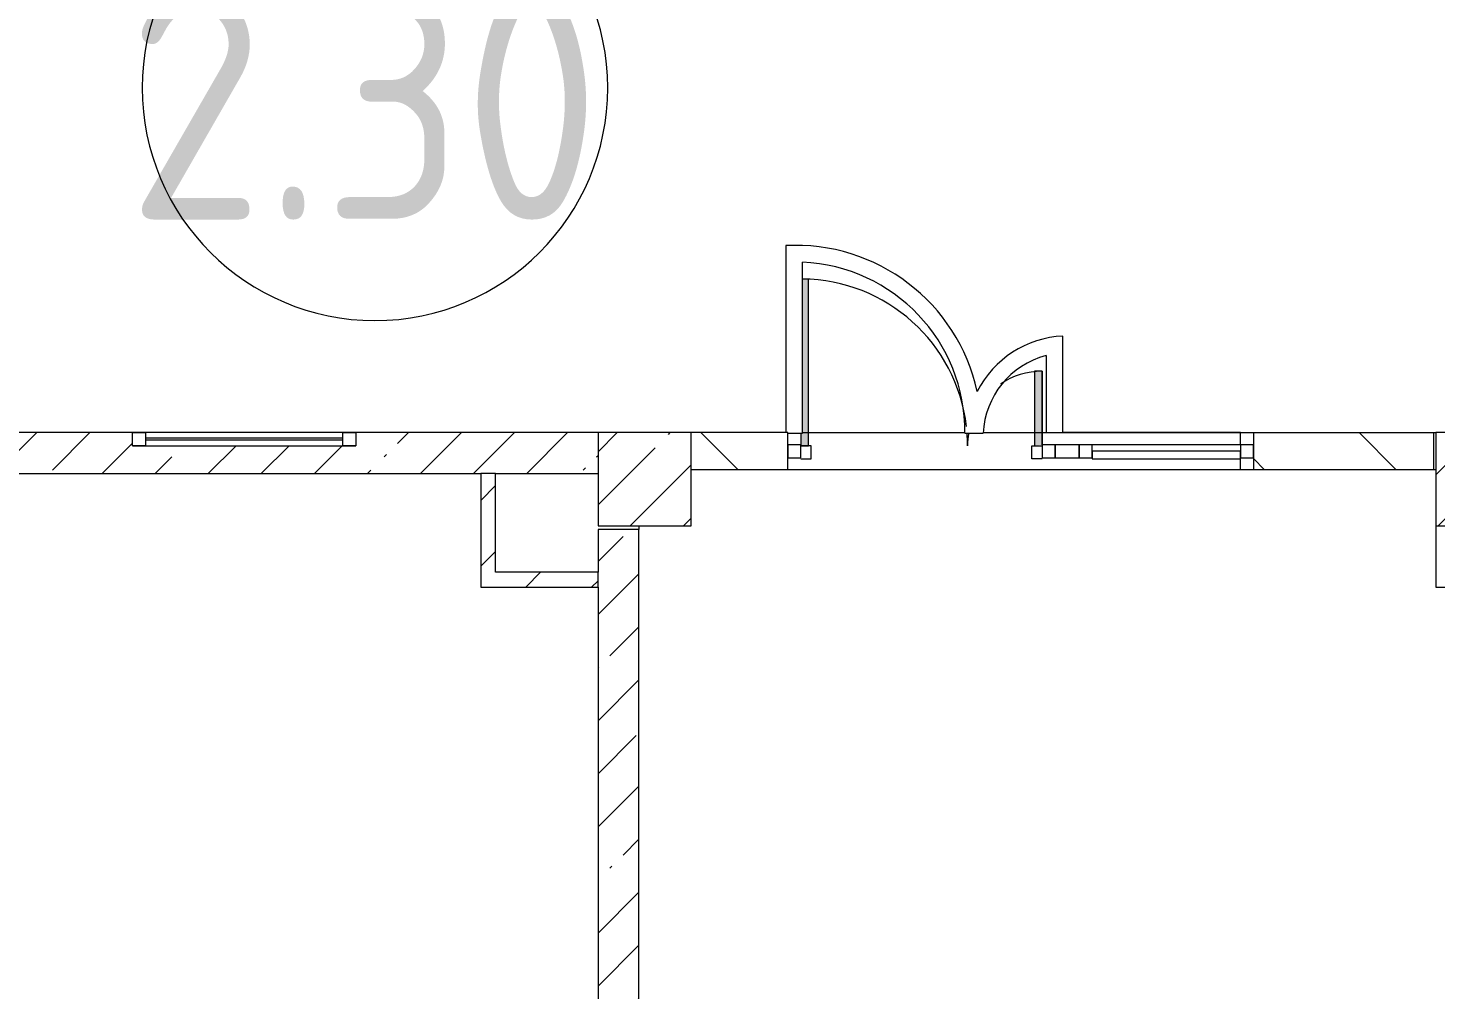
# Model space of a CAD drawing. Header units: millimetres. Extents: x 11693 to 241752, y -8553 to 29926.
# Drawn here: x 134089 to 141650, y 4907 to 10073 of the extents above; entities that cross this region are included whole.
import ezdxf

# ---------------------------------------------------------------- set-up
doc = ezdxf.new("R2010")
doc.units = ezdxf.units.MM
for name, color, linetype, lineweight in [('A-AREA-IDEN', 7, 'Continuous', 9), ('A-GLAZ-2', 7, 'Continuous', 5), ('A-GLAZ-CURT-2', 7, 'Continuous', 5), ('A-GLAZ-CWMG-2', 7, 'Continuous', 5), ('A-WALL-2', 7, 'Continuous', 9), ('I-WALL-3', 7, 'Continuous', 5), ('S-COLS', 7, 'Continuous', 5)]:
    doc.layers.add(name, color=color, linetype=linetype, lineweight=lineweight)
for name, color, linetype, lineweight, true_color in [('A-DETL-GENF-4', 7, 'Continuous', 5, 0xaaaaaa), ('A-DOOR-2', 7, 'Continuous', 5, 0xaaaaaa), ('A-DOOR-3', 7, 'Continuous', 5, 0xe2e2e2), ('A-FLOR-1', 7, 'Continuous', 5, 0xaaaaaa)]:
    doc.layers.add(name, color=color, linetype=linetype, lineweight=lineweight, true_color=true_color)
doc.styles.add('GOST Common_3', font='GOST_Common.ttf', dxfattribs={"width": 0.9, "height": 1250})
pattern_1 = [(45, (89739.8, 0), (-285.123, 285.123), []), (45, (90024.94, 0), (-285.123, 285.123), [504.031, -100.806, 16.764, -84.042])]
pattern_2 = [(45, (89739.81, 0), (-176.7767, 176.7767), [])]

# ---------------------------------------------------------------- blocks, each defined once
blk = doc.blocks.new('BSC_Колонна _Прямоугольная - 500х500-V34-Общий план 2 этажа с размещением фрагментов 2_1-2_7')
at = {"layer": 'S-COLS'}
h = blk.add_hatch(dxfattribs=at)
h.set_pattern_fill('FP_33', color=256, style=0, pattern_type=2)
h.set_pattern_definition([(45, (-47660, -7650), (-285.123, 285.123), []), (45, (-47374.88, -7650), (-285.123, 285.123), [504.031, -100.806, 16.764, -84.042])])
h.paths.add_polyline_path([(250, -250), (250, 250), (-250, 250), (-250, -250)])
for p, q in [((250, 250), (-250, 250)), ((-250, 250), (-250, -250)), ((250, -250), (250, 250)), ((-250, -250), (250, -250))]:
    blk.add_line(p, q, dxfattribs=at)
blk = doc.blocks.new('BSC_Колонна _Прямоугольная - 500х500-V35-Общий план 2 этажа с размещением фрагментов 2_1-2_7')
at = {"layer": 'S-COLS'}
h = blk.add_hatch(dxfattribs=at)
h.set_pattern_fill('FP_34', color=256, style=0, pattern_type=2)
h.set_pattern_definition([(45, (-52160, -7650), (-285.123, 285.123), []), (45, (-51874.88, -7650), (-285.123, 285.123), [504.031, -100.806, 16.764, -84.042])])
h.paths.add_polyline_path([(-250, -250), (250, -250), (250, 250), (-250, 250)])
for p, q in [((250, 250), (-250, 250)), ((-250, 250), (-250, -250)), ((250, -250), (250, 250)), ((-250, -250), (250, -250))]:
    blk.add_line(p, q, dxfattribs=at)
blk = doc.blocks.new('120_Окно_СКБ_1Ст - 120_Окно_СКБ_1Ст 400х1200 EI30-24228621-Общий план 2 этажа с размещением фрагментов 2_1-2_7')
at = {"layer": 'A-GLAZ-2'}
for p, q in [((-600, 40), (-600, 110)), ((-600, 110), (-530, 110)), ((600, 110), (-600, 110)), ((-530, 110), (-530, 40)), ((530, 80), (-530, 80)), ((530, 40), (530, 110)), ((530, 110), (600, 110)), ((600, 110), (600, 40)), ((-530, 40), (-600, 40)), ((-600, 40), (600, 40)), ((530, 70), (-530, 70)), ((600, 40), (530, 40))]:
    blk.add_line(p, q, dxfattribs=at)
blk = doc.blocks.new('Прямоугольный импост - 50 x 70 мм-31700031-Общий план 2 этажа с размещением фрагментов 2_1-2_7')
at = {"layer": 'A-GLAZ-CWMG-2'}
for p, q in [((-70, 35), (0, 35)), ((-70, -35), (-70, 35)), ((0, 35), (0, -35)), ((0, -35), (-70, -35))]:
    blk.add_line(p, q, dxfattribs=at)
blk = doc.blocks.new('Дверь_Витражная_остекление_ - ДВН_ДАО_Главный вход_1200 в свету-V283-Общий план 2 этажа с размещением фрагментов 2_1-2_7')
at = {"layer": 'A-DOOR-3'}
for points in [[(-647.5, 30), (-607.5, 30), (-607.5, 925), (-639.4, 925), (-639.4, 97), (-647.5, 97), (-647.5, 35)], [(607.5, 30), (647.5, 35), (647.5, 430), (607.5, 430), (607.5, 35)]]:
    blk.add_hatch(color=256, dxfattribs=at).paths.add_polyline_path(points)
at = {"layer": 'A-DETL-GENF-4'}
for p, q in [((-607.5, 925), (-639.4, 925)), ((-607.5, 30), (-607.5, 925)), ((647.5, 430), (607.5, 430)), ((607.5, 430), (607.5, 30)), ((647.5, 35), (647.5, 430)), ((-647.5, 97), (-647.5, 35)), ((-647.5, 30), (-607.5, 30)), ((-592.5, 30), (-647.5, 30)), ((-592.5, -40), (-592.5, 30)), ((592.5, -40), (592.5, 30)), ((592.5, 30), (647.5, 30)), ((607.5, 30), (647.5, 30)), ((-647.5, -40), (-592.5, -40)), ((647.5, -40), (592.5, -40))]:
    blk.add_line(p, q, dxfattribs=at)
at = {"layer": 'A-DOOR-2'}
for p, q in [((647.5, 430), (647.5, 35)), ((-647.5, 97), (-647.5, 35))]:
    blk.add_line(p, q, dxfattribs=at)
for centre, radius, start, end in [((-647.5, 30), 895, 6.64416, 89.47443), ((647.5, 30), 400, 90, 124.04878), ((-647.5, 30), 895, 360, 4.36056), ((647.5, 30), 400, 170.15178, 180)]:
    blk.add_arc(centre, radius, start, end, dxfattribs=at)
blk = doc.blocks.new('Системная панель - Стемалит - 40мм-32257327-Общий план 2 этажа с размещением фрагментов 2_1-2_7')
at = {"layer": 'A-GLAZ-CURT-2'}
for p, q in [((65, 35), (-65, 35)), ((-65, 35), (-65, -35)), ((65, -35), (65, 35)), ((-65, -35), (65, -35))]:
    blk.add_line(p, q, dxfattribs=at)
blk = doc.blocks.new('Прямоугольный импост - 50 x 70 мм-31687886-Общий план 2 этажа с размещением фрагментов 2_1-2_7')
at = {"layer": 'A-GLAZ-CWMG-2'}
for p, q in [((-35, 35), (35, 35)), ((-35, -35), (-35, 35)), ((35, 35), (35, -35)), ((35, -35), (-35, -35))]:
    blk.add_line(p, q, dxfattribs=at)
blk = doc.blocks.new('Прямоугольный импост - 50 x 70 мм-31701779-Общий план 2 этажа с размещением фрагментов 2_1-2_7')
at = {"layer": 'A-GLAZ-CWMG-2'}
for p, q in [((0, 35), (-70, 35)), ((-70, 35), (-70, -35)), ((0, -35), (0, 35)), ((-70, -35), (0, -35))]:
    blk.add_line(p, q, dxfattribs=at)
blk = doc.blocks.new('Системная панель - Стекло - 40мм-V284-Общий план 2 этажа с размещением фрагментов 2_1-2_7')
at = {"layer": 'A-GLAZ-CURT-2'}
for p, q in [((397.5, 0), (-397.5, 0)), ((-397.5, 0), (-397.5, -40)), ((397.5, -40), (397.5, 0)), ((-397.5, -40), (397.5, -40))]:
    blk.add_line(p, q, dxfattribs=at)
blk = doc.blocks.new('Прямоугольный импост - 50 x 70 мм-31702100-Общий план 2 этажа с размещением фрагментов 2_1-2_7')
at = {"layer": 'A-GLAZ-CWMG-2'}
for p, q in [((-35, 35), (35, 35)), ((-35, -35), (-35, 35)), ((35, 35), (35, -35)), ((35, -35), (-35, -35))]:
    blk.add_line(p, q, dxfattribs=at)
blk = doc.blocks.new('Прямоугольный импост - 50 x 70 мм-31720914-Общий план 2 этажа с размещением фрагментов 2_1-2_7')
at = {"layer": 'A-GLAZ-CWMG-2'}
blk.add_line((6460, 7920), (5665, 7920), dxfattribs=at)
blk = doc.blocks.new('Марка_Помещения - Номер-25198446-Общий план 2 этажа с размещением фрагментов 2_1-2_7')
at = {"layer": 'A-AREA-IDEN'}
for start, end in [(360, 180), (180, 360)]:
    blk.add_arc((0, 0), 2.5, start, end, dxfattribs=at)

msp = doc.modelspace()

# ---------------------------------------------------------------- hatches: boundary and pattern name
at = {"layer": 'I-WALL-3'}
h = msp.add_hatch(dxfattribs=at)
h.set_pattern_fill('FP_57', color=256, style=0, pattern_type=2)
h.set_pattern_definition(pattern_1)
h.paths.add_polyline_path([(136599.8, 7680), (137149.8, 7680), (137149.8, 7900), (135849.8, 7900), (135849.8, 7830), (134649.8, 7830), (134649.8, 7900), (133149.8, 7900), (133149.8, 7680), (136519.8, 7680)])
h = msp.add_hatch(dxfattribs=at)
h.set_pattern_fill('FP_60', color=256, style=0, pattern_type=2)
h.set_pattern_definition([(135, (89739.8, 0), (-353.5534, -353.5534), [])])
h.paths.add_polyline_path([(141639.8, 7700), (141639.8, 7900), (140669.8, 7900), (140669.8, 7700)])
h.paths.add_polyline_path([(137868.8, 7700), (138169.8, 7700), (138169.8, 7900), (137649.8, 7900), (137649.8, 7700)])
h = msp.add_hatch(dxfattribs=at)
h.set_pattern_fill('FP_61', color=256, style=0, pattern_type=2)
h.set_pattern_definition(pattern_2)
h.paths.add_polyline_path([(136599.8, 7070), (136599.8, 7680), (136519.8, 7680), (136519.8, 7070)])
h = msp.add_hatch(dxfattribs=at)
h.set_pattern_fill('FP_57', color=256, style=0, pattern_type=2)
h.set_pattern_definition(pattern_1)
h.paths.add_polyline_path([(137149.8, 400), (137369.8, 400), (137369.8, 7380), (137149.8, 7380), (137149.8, 562.4)])
h = msp.add_hatch(dxfattribs=at)
h.set_pattern_fill('FP_61', color=256, style=0, pattern_type=2)
h.set_pattern_definition(pattern_2)
h.paths.add_polyline_path([(137149.8, 7070), (137149.8, 7150), (136599.8, 7150), (136599.8, 7070)])

# ---------------------------------------------------------------- linework, layer by layer
at = {"layer": 'A-FLOR-1'}
for p, q in [((138157.9, 8904.6), (138157.9, 7900)), ((138247.9, 7897), (138247.9, 8815.2)), ((139646.8, 7900), (139646.8, 8418.4)), ((139556.8, 8314.2), (139556.8, 7900)), ((138169.8, 7897), (138247.9, 7897)), ((138247.9, 7900), (139120.2, 7900)), ((139120.4, 7897), (139218.3, 7897)), ((139218.7, 7900), (140669.8, 7900)), ((140599.8, 7900), (139646.8, 7900)), ((140599.8, 7835), (140599.8, 7900)), ((141639.8, 7900), (141649.8, 7900)), ((140599.8, 7700), (140599.8, 7760)), ((141649.8, 7700), (141639.8, 7700)), ((137369.8, 7400), (137369.8, 7380))]:
    msp.add_line(p, q, dxfattribs=at)
for centre, radius, start, end in [((138210.4, 7906), 1000, 12.44956, 93.01125), ((138210.4, 7906), 910, 359.43333, 87.64026), ((139671.8, 7875), 544, 92.63401, 153.04618), ((139671.8, 7875), 454, 104.67311, 177.22246)]:
    msp.add_arc(centre, radius, start, end, dxfattribs=at)
at = {"layer": 'A-WALL-2'}
for p, q in [((136599.8, 7680), (136519.8, 7680)), ((137149.8, 7070), (137149.8, 7150))]:
    msp.add_line(p, q, dxfattribs=at)
at = {"layer": 'I-WALL-3'}
for p, q in [((134649.8, 7900), (133149.8, 7900)), ((137149.8, 7900), (135849.8, 7900)), ((138169.8, 7900), (137649.8, 7900)), ((138169.8, 7700), (138169.8, 7900)), ((138247.9, 7900), (139120.2, 7900)), ((139218.7, 7900), (139556.8, 7900)), ((140599.8, 7900), (141639.8, 7900)), ((140669.8, 7900), (140669.8, 7700)), ((141639.8, 7700), (141639.8, 7900)), ((133929.8, 7680), (136519.8, 7680)), ((136519.8, 7680), (136519.8, 7070)), ((136599.8, 7150), (136599.8, 7680)), ((136599.8, 7680), (137149.8, 7680)), ((141639.8, 7700), (137649.8, 7700)), ((137369.8, 7380), (137149.8, 7380)), ((137149.8, 7380), (137149.8, 7150)), ((137369.8, 805), (137369.8, 7380)), ((141649.8, 7400), (141649.8, 7070)), ((137149.8, 7150), (136599.8, 7150)), ((136519.8, 7070), (137149.8, 7070)), ((137149.8, 7070), (137149.8, 400)), ((141649.8, 7070), (143429.8, 7070))]:
    msp.add_line(p, q, dxfattribs=at)

# ---------------------------------------------------------------- block references
at = {"layer": 'A-AREA-IDEN', "xscale": 499.9999999999995, "yscale": 499.9999999999995, "zscale": 499.9999999999995}
msp.add_blockref('Марка_Помещения - Номер-25198446-Общий план 2 этажа с размещением фрагментов 2_1-2_7', (135951.9, 9751.7), dxfattribs=at)
at = {"layer": 'A-DOOR-2'}
msp.add_blockref('Дверь_Витражная_остекление_ - ДВН_ДАО_Главный вход_1200 в свету-V283-Общий план 2 этажа с размещением фрагментов 2_1-2_7', (138887.3, 7800), dxfattribs=at)
at = {"layer": 'A-GLAZ-2'}
msp.add_blockref('120_Окно_СКБ_1Ст - 120_Окно_СКБ_1Ст 400х1200 EI30-24228621-Общий план 2 этажа с размещением фрагментов 2_1-2_7', (135249.8, 7790), dxfattribs=at)
at = {"layer": 'A-GLAZ-CURT-2'}
for name, p in [('Системная панель - Стемалит - 40мм-32257327-Общий план 2 этажа с размещением фрагментов 2_1-2_7', (139669.8, 7800)), ('Системная панель - Стекло - 40мм-V284-Общий план 2 этажа с размещением фрагментов 2_1-2_7', (140202.3, 7800))]:
    msp.add_blockref(name, p, dxfattribs=at)
at = {"layer": 'A-GLAZ-CWMG-2', "rotation": 180}
msp.add_blockref('Прямоугольный импост - 50 x 70 мм-31701779-Общий план 2 этажа с размещением фрагментов 2_1-2_7', (138169.8, 7800), dxfattribs=at)
at = {"layer": 'A-GLAZ-CWMG-2', "extrusion": (0, 0, -1), "rotation": 180}
for name, p in [('Прямоугольный импост - 50 x 70 мм-31687886-Общий план 2 этажа с размещением фрагментов 2_1-2_7', (-139569.8, 7800)), ('Прямоугольный импост - 50 x 70 мм-31702100-Общий план 2 этажа с размещением фрагментов 2_1-2_7', (-139769.8, 7800)), ('Прямоугольный импост - 50 x 70 мм-31700031-Общий план 2 этажа с размещением фрагментов 2_1-2_7', (-140669.8, 7800))]:
    msp.add_blockref(name, p, dxfattribs=at)
at = {"layer": 'A-GLAZ-CWMG-2'}
msp.add_blockref('Прямоугольный импост - 50 x 70 мм-31720914-Общий план 2 этажа с размещением фрагментов 2_1-2_7', (134139.8, -85), dxfattribs=at)
at = {"layer": 'S-COLS'}
for name, p in [('BSC_Колонна _Прямоугольная - 500х500-V34-Общий план 2 этажа с размещением фрагментов 2_1-2_7', (137399.8, 7650)), ('BSC_Колонна _Прямоугольная - 500х500-V35-Общий план 2 этажа с размещением фрагментов 2_1-2_7', (141899.8, 7650))]:
    msp.add_blockref(name, p, dxfattribs=at)

# ---------------------------------------------------------------- texts
at = {"layer": 'A-AREA-IDEN', "insert": (134623.3, 10294.4), "char_height": 1250, "width": 3318.986, "attachment_point": 1, "style": 'GOST Common_3'}
msp.add_mtext('2.30', dxfattribs=at)

doc.saveas('drawing.dxf')
